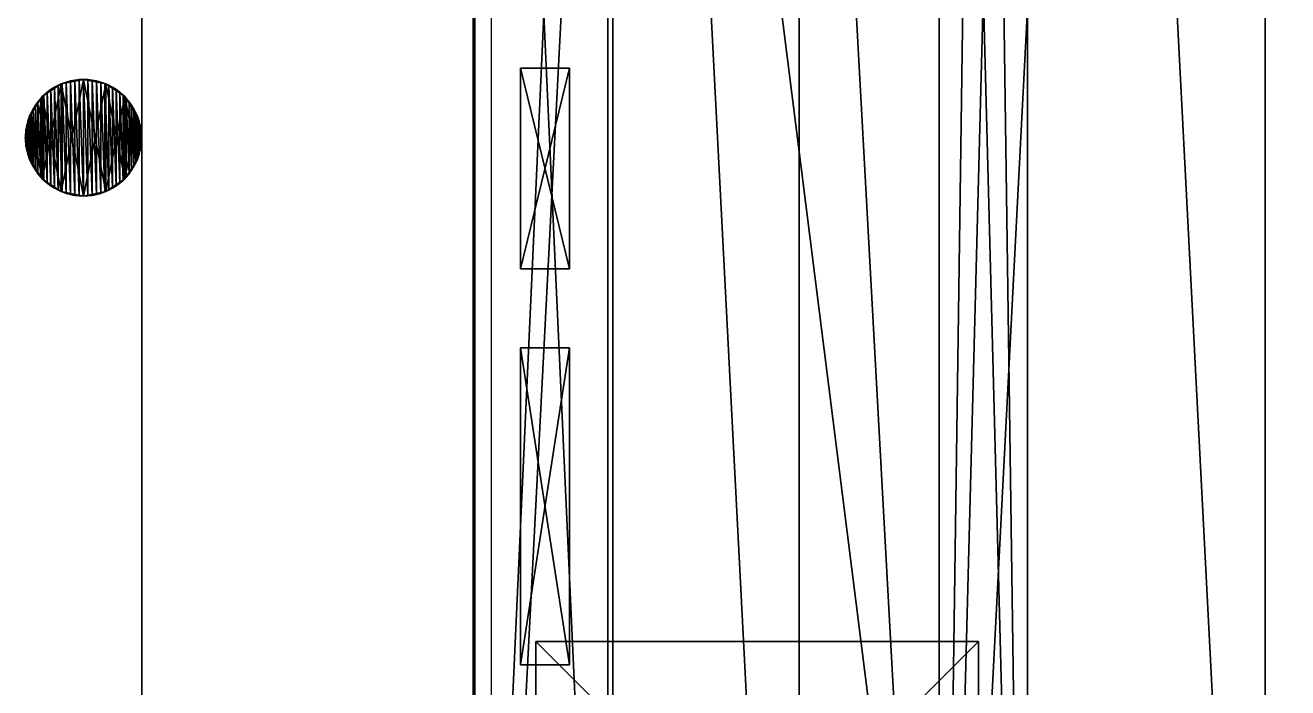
# Model space of a CAD drawing. Extents: x -1989 to 1557, y -2316 to 1157.
# Drawn here: x -80 to -25.8, y -1337.4 to -1309 of the extents above; entities that cross this region are included whole.
import ezdxf

# ---------------------------------------------------------------- set-up
doc = ezdxf.new("R2010")
doc.units = 0
doc.layers.get('0').update_dxf_attribs({"color": 13, "linetype": 'CONTINUOUS'})
for name, color, linetype in [('COLUMN', 5, 'CONTINUOUS'), ('RED_DUST_1', 12, 'CONTINUOUS'), ('SITE', 250, 'CONTINUOUS')]:
    doc.layers.add(name, color=color, linetype=linetype)

# ---------------------------------------------------------------- blocks, each defined once
blk = doc.blocks.new('COMPONENT_1')
for p, q in [((0, -12), (0, 258.82)), ((0, -12, 2.7), (0, 258.82, 2.7)), ((14, 258.82), (14, -12)), ((14, 258.82, 2.7), (14, -12, 2.7))]:
    blk.add_line(p, q)
mesh = blk.add_polyface()
corners = [(14, 258.82), (0, -12), (0, 258.82), (14, -12)]
mesh.append_faces([[corners[k] for k in face] for face in [(0, 1, 2), (1, 0, 3)]], dxfattribs={"vtx0": -1})
mesh = blk.add_polyface()
corners = [(0, 258.82, 2.7), (0, -12), (0, -12, 2.7), (0, 258.82)]
mesh.append_faces([[corners[k] for k in face] for face in [(0, 1, 2), (1, 0, 3)]], dxfattribs={"vtx0": -1})
at = {"color": 250}
mesh = blk.add_polyface(dxfattribs=at)
corners = [(14, -12, 2.7), (0, 258.82, 2.7), (0, -12, 2.7), (14, 258.82, 2.7)]
mesh.append_faces([[corners[k] for k in face] for face in [(0, 1, 2), (1, 0, 3)]], dxfattribs={"vtx0": -1, "color": 250})
mesh = blk.add_polyface()
corners = [(14, 258.82), (14, -12, 2.7), (14, -12), (14, 258.82, 2.7)]
mesh.append_faces([[corners[k] for k in face] for face in [(0, 1, 2), (1, 0, 3)]], dxfattribs={"vtx0": -1})
blk = doc.blocks.new('GROUP_16')
blk.add_line((570, 0), (570, 260))
mesh = blk.add_polyface()
corners = [(145.547, 260), (570, 0), (21.199, 0), (570, 260)]
mesh.append_faces([[corners[k] for k in face] for face in [(0, 1, 2), (1, 0, 3)]], dxfattribs={"vtx0": -1})
blk = doc.blocks.new('GROUP_28')
for p, q in [((0, 0, 3.8), (0, 254.253, 3.8)), ((0, 0), (0, 254.253)), ((14.216, 254.253), (14.216, 0)), ((14.216, 254.253, 3.8), (14.216, 0, 3.8))]:
    blk.add_line(p, q)
mesh = blk.add_polyface()
corners = [(14.216, 0, 3.8), (0, 254.253, 3.8), (0, 0, 3.8), (14.216, 254.253, 3.8)]
mesh.append_faces([[corners[k] for k in face] for face in [(0, 1, 2), (1, 0, 3)]], dxfattribs={"vtx0": -1})
mesh = blk.add_polyface()
corners = [(0, 254.253, 3.8), (0, 0), (0, 0, 3.8), (0, 254.253)]
mesh.append_faces([[corners[k] for k in face] for face in [(0, 1, 2), (1, 0, 3)]], dxfattribs={"vtx0": -1})
mesh = blk.add_polyface()
corners = [(0, 254.253), (14.216, 0), (0, 0), (14.216, 254.253)]
mesh.append_faces([[corners[k] for k in face] for face in [(0, 1, 2), (1, 0, 3)]], dxfattribs={"vtx0": -1})
mesh = blk.add_polyface()
corners = [(14.216, 254.253), (14.216, 0, 3.8), (14.216, 0), (14.216, 254.253, 3.8)]
mesh.append_faces([[corners[k] for k in face] for face in [(0, 1, 2), (1, 0, 3)]], dxfattribs={"vtx0": -1})
blk = doc.blocks.new('GROUP_17')
for p, q in [((0, -43.57, 3.8), (0, 66.81, 3.8)), ((0, -43.57), (0, 66.81)), ((14.216, 66.81), (14.216, -43.57)), ((14.216, 66.81, 3.8), (14.216, -43.57, 3.8))]:
    blk.add_line(p, q)
mesh = blk.add_polyface()
corners = [(14.216, -43.57, 3.8), (0, 66.81, 3.8), (0, -43.57, 3.8), (14.216, 66.81, 3.8)]
mesh.append_faces([[corners[k] for k in face] for face in [(0, 1, 2), (1, 0, 3)]], dxfattribs={"vtx0": -1})
mesh = blk.add_polyface()
corners = [(0, 66.81, 3.8), (0, -43.57), (0, -43.57, 3.8), (0, 66.81)]
mesh.append_faces([[corners[k] for k in face] for face in [(0, 1, 2), (1, 0, 3)]], dxfattribs={"vtx0": -1})
mesh = blk.add_polyface()
corners = [(0, 66.81), (14.216, -43.57), (0, -43.57), (14.216, 66.81)]
mesh.append_faces([[corners[k] for k in face] for face in [(0, 1, 2), (1, 0, 3)]], dxfattribs={"vtx0": -1})
mesh = blk.add_polyface()
corners = [(14.216, 66.81), (14.216, -43.57, 3.8), (14.216, -43.57), (14.216, 66.81, 3.8)]
mesh.append_faces([[corners[k] for k in face] for face in [(0, 1, 2), (1, 0, 3)]], dxfattribs={"vtx0": -1})
blk = doc.blocks.new('GROUP_4')
for p, q in [((19, 19, -9), (0, 19, -9)), ((0, 19, -9), (0, 19, 10)), ((19, 19, 10), (0, 19, 10)), ((0, 19, -9), (0, 0, -9)), ((0, 19, 10), (0, 0, 10)), ((19, 19, -9), (19, 19, 10)), ((19, 0, -9), (19, 19, -9)), ((19, 0, 10), (19, 19, 10)), ((0, 16.08, 7.08), (0, 2.92, 7.08)), ((0, 2.92, -6.08), (0, 16.08, -6.08)), ((0, 16.08, -6.08), (0, 16.08, 7.08)), ((19, 16.08, 7.08), (0, 16.08, 7.08)), ((19, 16.08, -6.08), (0, 16.08, -6.08)), ((19, 16.08, -6.08), (19, 16.08, 7.08)), ((19, 16.08, 7.08), (19, 2.92, 7.08)), ((19, 2.92, -6.08), (19, 16.08, -6.08)), ((0, 2.92, 7.08), (0, 2.92, -6.08)), ((19, 2.92, 7.08), (0, 2.92, 7.08)), ((19, 2.92, -6.08), (0, 2.92, -6.08)), ((19, 2.92, 7.08), (19, 2.92, -6.08)), ((0, 0, 10), (19, 0, 10)), ((0, 0, -9), (19, 0, -9)), ((0, 0, -9), (0, 0, 10)), ((19, 0, -9), (19, 0, 10))]:
    blk.add_line(p, q)
mesh = blk.add_polyface()
corners = [(0, 19, 10), (19, 19, -9), (0, 19, -9), (19, 19, 10)]
mesh.append_faces([[corners[k] for k in face] for face in [(0, 1, 2), (1, 0, 3)]], dxfattribs={"vtx0": -1})
mesh = blk.add_polyface()
corners = [(19, 0, 10), (0, 19, 10), (0, 0, 10), (19, 19, 10)]
mesh.append_faces([[corners[k] for k in face] for face in [(0, 1, 2), (1, 0, 3)]], dxfattribs={"vtx0": -1})
mesh = blk.add_polyface()
corners = [(19, 19, -9), (0, 0, -9), (0, 19, -9), (19, 0, -9)]
mesh.append_faces([[corners[k] for k in face] for face in [(0, 1, 2), (1, 0, 3)]], dxfattribs={"vtx0": -1})
mesh = blk.add_polyface()
corners = [(0, 0, 10), (0, 2.92, 7.08), (0, 0, -9), (0, 19, 10), (0, 16.08, 7.08), (0, 16.08, -6.08), (0, 2.92, -6.08), (0, 19, -9)]
mesh.append_faces([[corners[k] for k in face] for face in [(0, 1, 2), (1, 3, 4), (4, 3, 5), (2, 6, 7), (6, 2, 1), (7, 5, 3)]], dxfattribs={"vtx0": -1, "vtx1": -1})
mesh.append_faces([[corners[k] for k in face] for face in [(1, 0, 3), (7, 6, 5)]], dxfattribs={"vtx0": -1, "vtx2": -1})
mesh = blk.add_polyface()
corners = [(19, 0, -9), (19, 2.92, -6.08), (19, 0, 10), (19, 19, -9), (19, 16.08, -6.08), (19, 16.08, 7.08), (19, 2.92, 7.08), (19, 19, 10)]
mesh.append_faces([[corners[k] for k in face] for face in [(0, 1, 2), (1, 3, 4), (4, 3, 5), (2, 6, 7), (6, 2, 1), (7, 5, 3)]], dxfattribs={"vtx0": -1, "vtx1": -1})
mesh.append_faces([[corners[k] for k in face] for face in [(1, 0, 3), (7, 6, 5)]], dxfattribs={"vtx0": -1, "vtx2": -1})
mesh = blk.add_polyface()
corners = [(19, 16.08, 7.08), (0, 2.92, 7.08), (0, 16.08, 7.08), (19, 2.92, 7.08)]
mesh.append_faces([[corners[k] for k in face] for face in [(0, 1, 2), (1, 0, 3)]], dxfattribs={"vtx0": -1})
mesh = blk.add_polyface()
corners = [(19, 2.92, -6.08), (0, 16.08, -6.08), (0, 2.92, -6.08), (19, 16.08, -6.08)]
mesh.append_faces([[corners[k] for k in face] for face in [(0, 1, 2), (1, 0, 3)]], dxfattribs={"vtx0": -1})
mesh = blk.add_polyface()
corners = [(19, 16.08, 7.08), (0, 16.08, -6.08), (19, 16.08, -6.08), (0, 16.08, 7.08)]
mesh.append_faces([[corners[k] for k in face] for face in [(0, 1, 2), (1, 0, 3)]], dxfattribs={"vtx0": -1})
mesh = blk.add_polyface()
corners = [(0, 2.92, 7.08), (19, 2.92, -6.08), (0, 2.92, -6.08), (19, 2.92, 7.08)]
mesh.append_faces([[corners[k] for k in face] for face in [(0, 1, 2), (1, 0, 3)]], dxfattribs={"vtx0": -1})
mesh = blk.add_polyface()
corners = [(19, 0, 10), (0, 0, -9), (19, 0, -9), (0, 0, 10)]
mesh.append_faces([[corners[k] for k in face] for face in [(0, 1, 2), (1, 0, 3)]], dxfattribs={"vtx0": -1})
blk = doc.blocks.new('GROUP_1')
at = {"color": 7}
for p, q in [((62.41, 1004.81, 190), (61.599, 1004.268, 190)), ((62.41, 1004.81), (61.599, 1004.268)), ((61.599, 1004.268), (62.41, 1004.81, 190)), ((61.958, 1004.566, 190), (61.808, 1004.455, 190)), ((62.117, 1004.665, 190), (61.958, 1004.566, 190)), ((62.282, 1004.752, 190), (62.117, 1004.665, 190)), ((62.453, 1004.827, 190), (62.282, 1004.752, 190)), ((63.367, 1005, 190), (62.41, 1004.81, 190)), ((63.367, 1005), (62.41, 1004.81)), ((62.41, 1004.81), (63.367, 1005, 190)), ((62.41, 1004.81, 190), (62.41, 1004.81)), ((62.63, 1004.889, 190), (62.453, 1004.827, 190)), ((62.81, 1004.938, 190), (62.63, 1004.889, 190)), ((62.994, 1004.972, 190), (62.81, 1004.938, 190)), ((63.18, 1004.993, 190), (62.994, 1004.972, 190)), ((63.367, 1005, 190), (63.18, 1004.993, 190)), ((64.323, 1004.81, 190), (63.367, 1005, 190)), ((63.367, 1005, 190), (63.367, 1005)), ((64.323, 1004.81), (63.367, 1005)), ((63.367, 1005), (64.323, 1004.81, 190)), ((63.553, 1004.993, 190), (63.367, 1005, 190)), ((63.739, 1004.972, 190), (63.553, 1004.993, 190)), ((63.923, 1004.938, 190), (63.739, 1004.972, 190)), ((64.104, 1004.889, 190), (63.923, 1004.938, 190)), ((64.28, 1004.827, 190), (64.104, 1004.889, 190)), ((64.451, 1004.752, 190), (64.28, 1004.827, 190)), ((65.134, 1004.268, 190), (64.323, 1004.81, 190)), ((65.134, 1004.268), (64.323, 1004.81)), ((64.323, 1004.81), (65.134, 1004.268, 190)), ((64.323, 1004.81, 190), (64.323, 1004.81)), ((64.617, 1004.665, 190), (64.451, 1004.752, 190)), ((64.775, 1004.566, 190), (64.617, 1004.665, 190)), ((64.925, 1004.455, 190), (64.775, 1004.566, 190)), ((61.599, 1004.268, 190), (61.057, 1003.457, 190)), ((61.599, 1004.268), (61.057, 1003.457)), ((61.057, 1003.457), (61.599, 1004.268, 190)), ((61.412, 1004.059, 190), (61.301, 1003.908, 190)), ((61.534, 1004.2, 190), (61.412, 1004.059, 190)), ((61.666, 1004.333, 190), (61.534, 1004.2, 190)), ((61.599, 1004.268, 190), (61.599, 1004.268)), ((61.808, 1004.455, 190), (61.666, 1004.333, 190)), ((65.067, 1004.333, 190), (64.925, 1004.455, 190)), ((65.199, 1004.2, 190), (65.067, 1004.333, 190)), ((65.676, 1003.457, 190), (65.134, 1004.268, 190)), ((65.134, 1004.268, 190), (65.134, 1004.268)), ((65.676, 1003.457), (65.134, 1004.268)), ((65.134, 1004.268), (65.676, 1003.457, 190)), ((65.321, 1004.059, 190), (65.199, 1004.2, 190)), ((65.432, 1003.908, 190), (65.321, 1004.059, 190)), ((61.057, 1003.457, 190), (60.867, 1002.5, 190)), ((61.057, 1003.457), (60.867, 1002.5)), ((60.867, 1002.5), (61.057, 1003.457, 190)), ((61.114, 1003.585, 190), (61.039, 1003.413, 190)), ((61.057, 1003.457, 190), (61.057, 1003.457)), ((61.202, 1003.75, 190), (61.114, 1003.585, 190)), ((61.301, 1003.908, 190), (61.202, 1003.75, 190)), ((65.532, 1003.75, 190), (65.432, 1003.908, 190)), ((65.619, 1003.585, 190), (65.532, 1003.75, 190)), ((65.694, 1003.413, 190), (65.619, 1003.585, 190)), ((65.867, 1002.5, 190), (65.676, 1003.457, 190)), ((65.867, 1002.5), (65.676, 1003.457)), ((65.676, 1003.457), (65.867, 1002.5, 190)), ((65.676, 1003.457, 190), (65.676, 1003.457)), ((60.929, 1003.056, 190), (60.895, 1002.873, 190)), ((60.978, 1003.237, 190), (60.929, 1003.056, 190)), ((61.039, 1003.413, 190), (60.978, 1003.237, 190)), ((65.755, 1003.237, 190), (65.694, 1003.413, 190)), ((65.804, 1003.056, 190), (65.755, 1003.237, 190)), ((65.839, 1002.873, 190), (65.804, 1003.056, 190)), ((60.874, 1002.687, 190), (60.867, 1002.5, 190)), ((60.867, 1002.5, 190), (61.057, 1001.543, 190)), ((60.867, 1002.5, 190), (60.867, 1002.5)), ((60.867, 1002.5), (61.057, 1001.543)), ((61.057, 1001.543), (60.867, 1002.5, 190)), ((60.867, 1002.5, 190), (60.874, 1002.313, 190)), ((60.895, 1002.873, 190), (60.874, 1002.687, 190)), ((65.676, 1001.543, 190), (65.867, 1002.5, 190)), ((65.676, 1001.543), (65.867, 1002.5)), ((65.867, 1002.5), (65.676, 1001.543, 190)), ((65.86, 1002.687, 190), (65.839, 1002.873, 190)), ((65.867, 1002.5, 190), (65.86, 1002.687, 190)), ((65.86, 1002.313, 190), (65.867, 1002.5, 190)), ((65.867, 1002.5, 190), (65.867, 1002.5)), ((60.874, 1002.313, 190), (60.895, 1002.127, 190)), ((60.895, 1002.127, 190), (60.929, 1001.944, 190)), ((60.929, 1001.944, 190), (60.978, 1001.763, 190)), ((65.755, 1001.763, 190), (65.804, 1001.944, 190)), ((65.804, 1001.944, 190), (65.839, 1002.127, 190)), ((65.839, 1002.127, 190), (65.86, 1002.313, 190)), ((60.978, 1001.763, 190), (61.039, 1001.587, 190)), ((61.039, 1001.587, 190), (61.114, 1001.415, 190)), ((61.057, 1001.543, 190), (61.599, 1000.732, 190)), ((61.057, 1001.543, 190), (61.057, 1001.543)), ((61.057, 1001.543), (61.599, 1000.732)), ((61.599, 1000.732), (61.057, 1001.543, 190)), ((61.114, 1001.415, 190), (61.202, 1001.25, 190)), ((65.134, 1000.732, 190), (65.676, 1001.543, 190)), ((65.134, 1000.732), (65.676, 1001.543)), ((65.676, 1001.543), (65.134, 1000.732, 190)), ((65.532, 1001.25, 190), (65.619, 1001.415, 190)), ((65.619, 1001.415, 190), (65.694, 1001.587, 190)), ((65.676, 1001.543, 190), (65.676, 1001.543)), ((65.694, 1001.587, 190), (65.755, 1001.763, 190)), ((61.202, 1001.25, 190), (61.301, 1001.092, 190)), ((61.301, 1001.092, 190), (61.412, 1000.941, 190)), ((61.412, 1000.941, 190), (61.534, 1000.8, 190)), ((61.534, 1000.8, 190), (61.666, 1000.667, 190)), ((65.067, 1000.667, 190), (65.199, 1000.8, 190)), ((65.199, 1000.8, 190), (65.321, 1000.941, 190)), ((65.321, 1000.941, 190), (65.432, 1001.092, 190)), ((65.432, 1001.092, 190), (65.532, 1001.25, 190)), ((61.599, 1000.732, 190), (62.41, 1000.19, 190)), ((61.599, 1000.732, 190), (61.599, 1000.732)), ((61.599, 1000.732), (62.41, 1000.19)), ((62.41, 1000.19), (61.599, 1000.732, 190)), ((61.666, 1000.667, 190), (61.808, 1000.545, 190)), ((61.808, 1000.545, 190), (61.958, 1000.435, 190)), ((61.958, 1000.435, 190), (62.117, 1000.335, 190)), ((62.117, 1000.335, 190), (62.282, 1000.248, 190)), ((62.282, 1000.248, 190), (62.453, 1000.173, 190)), ((64.28, 1000.173, 190), (64.451, 1000.248, 190)), ((64.323, 1000.19, 190), (65.134, 1000.732, 190)), ((64.323, 1000.19), (65.134, 1000.732)), ((65.134, 1000.732), (64.323, 1000.19, 190)), ((64.451, 1000.248, 190), (64.617, 1000.335, 190)), ((64.617, 1000.335, 190), (64.775, 1000.435, 190)), ((64.775, 1000.435, 190), (64.925, 1000.545, 190)), ((64.925, 1000.545, 190), (65.067, 1000.667, 190)), ((65.134, 1000.732, 190), (65.134, 1000.732)), ((62.41, 1000.19, 190), (63.367, 1000, 190)), ((62.41, 1000.19, 190), (62.41, 1000.19)), ((62.41, 1000.19), (63.367, 1000)), ((63.367, 1000), (62.41, 1000.19, 190)), ((62.453, 1000.173, 190), (62.63, 1000.111, 190)), ((62.63, 1000.111, 190), (62.81, 1000.063, 190)), ((62.81, 1000.063, 190), (62.994, 1000.028, 190)), ((62.994, 1000.028, 190), (63.18, 1000.007, 190)), ((63.18, 1000.007, 190), (63.367, 1000, 190)), ((63.367, 1000, 190), (64.323, 1000.19, 190)), ((63.367, 1000), (64.323, 1000.19)), ((64.323, 1000.19), (63.367, 1000, 190)), ((63.367, 1000, 190), (63.553, 1000.007, 190)), ((63.367, 1000, 190), (63.367, 1000)), ((63.553, 1000.007, 190), (63.739, 1000.028, 190)), ((63.739, 1000.028, 190), (63.923, 1000.063, 190)), ((63.923, 1000.063, 190), (64.104, 1000.111, 190)), ((64.104, 1000.111, 190), (64.28, 1000.173, 190)), ((64.323, 1000.19, 190), (64.323, 1000.19))]:
    blk.add_line(p, q, dxfattribs=at)
at = {"layer": 'COLUMN', "color": 7}
blk.add_polyline3d([(65.867, 1002.5, 190), (65.825, 1002.955, 190), (65.691, 1003.42, 190), (65.459, 1003.868, 190), (65.134, 1004.268, 190), (64.735, 1004.593, 190), (64.287, 1004.825, 190), (63.821, 1004.958, 190), (63.367, 1005, 190), (62.912, 1004.958, 190), (62.446, 1004.825, 190), (61.999, 1004.593, 190), (61.599, 1004.268, 190), (61.274, 1003.868, 190), (61.042, 1003.42, 190), (60.908, 1002.955, 190), (60.867, 1002.5, 190), (60.908, 1002.045, 190), (61.042, 1001.58, 190), (61.274, 1001.132, 190), (61.599, 1000.732, 190), (61.999, 1000.408, 190), (62.446, 1000.176, 190), (62.912, 1000.042, 190), (63.367, 1000, 190), (63.821, 1000.042, 190), (64.287, 1000.176, 190), (64.735, 1000.408, 190), (65.134, 1000.732, 190), (65.459, 1001.132, 190), (65.691, 1001.58, 190), (65.825, 1002.045, 190), (65.867, 1002.5, 190)], close=True, dxfattribs=at)
at = {"layer": 'RED_DUST_1', "color": 7}
for points in [[(614.668, 1202.5, 0), (65.867, 1202.5, 0), (65.867, 942.5, 0), (490.32, 942.5, 0), (614.668, 1202.5, 0)], [(590.867, 1187.5, 0), (80.867, 1187.5, 0), (80.867, 957.5, 0), (480.867, 957.5, 0), (590.867, 1187.5, 0)]]:
    blk.add_polyline3d(points, close=True, dxfattribs=at)
at = {"layer": 'SITE', "color": 7}
for points in [[(65.867, 2742.5, 0), (65.867, 2.5, 0)], [(80.867, 2742.5, 0), (80.867, 2.5, 0)]]:
    blk.add_polyline3d(points, dxfattribs=at)
at = {"layer": 'COLUMN', "color": 7}
mesh = blk.add_polyface(dxfattribs=at)
corners = [(61.057, 1001.543, 190), (61.057, 1003.457, 190), (60.867, 1002.5, 190), (61.599, 1000.732, 190), (61.599, 1004.268, 190), (62.41, 1000.19, 190), (62.41, 1004.81, 190), (63.367, 1000, 190), (63.367, 1005, 190), (64.323, 1000.19, 190), (64.323, 1004.81, 190), (65.134, 1000.732, 190), (65.134, 1004.268, 190), (65.676, 1001.543, 190), (65.676, 1003.457, 190), (65.867, 1002.5, 190)]
mesh.append_faces([[corners[k] for k in face] for face in [(0, 1, 2), (14, 13, 15)]], dxfattribs={"vtx0": -1, "color": 7})
mesh.append_faces([[corners[k] for k in face] for face in [(1, 3, 4), (4, 5, 6), (6, 7, 8), (8, 9, 10), (10, 11, 12), (12, 13, 14)]], dxfattribs={"vtx0": -1, "vtx1": -1, "color": 7})
mesh.append_faces([[corners[k] for k in face] for face in [(1, 0, 3), (4, 3, 5), (6, 5, 7), (8, 7, 9), (10, 9, 11), (12, 11, 13)]], dxfattribs={"vtx0": -1, "vtx2": -1, "color": 7})
mesh = blk.add_polyface(dxfattribs=at)
corners = [(61.057, 1003.457), (61.057, 1001.543), (60.867, 1002.5), (61.599, 1004.268), (61.599, 1000.732), (62.41, 1004.81), (62.41, 1000.19), (63.367, 1005), (63.367, 1000), (64.323, 1004.81), (64.323, 1000.19), (65.134, 1004.268), (65.134, 1000.732), (65.676, 1003.457), (65.676, 1001.543), (65.867, 1002.5)]
mesh.append_faces([[corners[k] for k in face] for face in [(0, 1, 2), (14, 13, 15)]], dxfattribs={"vtx0": -1, "color": 7})
mesh.append_faces([[corners[k] for k in face] for face in [(1, 3, 4), (4, 5, 6), (6, 7, 8), (8, 9, 10), (10, 11, 12), (12, 13, 14)]], dxfattribs={"vtx0": -1, "vtx1": -1, "color": 7})
mesh.append_faces([[corners[k] for k in face] for face in [(1, 0, 3), (4, 3, 5), (6, 5, 7), (8, 7, 9), (10, 9, 11), (12, 11, 13)]], dxfattribs={"vtx0": -1, "vtx2": -1, "color": 7})
mesh = blk.add_polyface(dxfattribs=at)
corners = [(60.874, 1002.313, 190), (60.874, 1002.687, 190), (60.867, 1002.5, 190), (60.895, 1002.127, 190), (60.895, 1002.873, 190), (60.929, 1001.944, 190), (60.929, 1003.056, 190), (60.978, 1001.763, 190), (60.978, 1003.237, 190), (61.039, 1001.587, 190), (61.039, 1003.413, 190), (61.114, 1001.415, 190), (61.114, 1003.585, 190), (61.202, 1001.25, 190), (61.202, 1003.75, 190), (61.301, 1001.092, 190), (61.301, 1003.908, 190), (61.412, 1000.941, 190), (61.412, 1004.059, 190), (61.534, 1000.8, 190), (61.534, 1004.2, 190), (61.666, 1000.667, 190), (61.666, 1004.333, 190), (61.808, 1000.545, 190), (61.808, 1004.455, 190), (61.958, 1000.435, 190), (61.958, 1004.566, 190), (62.117, 1000.335, 190), (62.117, 1004.665, 190), (62.282, 1000.248, 190), (62.282, 1004.752, 190), (62.453, 1000.173, 190), (62.453, 1004.827, 190), (62.63, 1000.111, 190), (62.63, 1004.889, 190), (62.81, 1000.063, 190), (62.81, 1004.938, 190), (62.994, 1000.028, 190), (62.994, 1004.972, 190), (63.18, 1000.007, 190), (63.18, 1004.993, 190), (63.367, 1000, 190), (63.367, 1005, 190), (63.553, 1000.007, 190), (63.553, 1004.993, 190), (63.739, 1000.028, 190), (63.739, 1004.972, 190), (63.923, 1000.063, 190), (63.923, 1004.938, 190), (64.104, 1000.111, 190), (64.104, 1004.889, 190), (64.28, 1000.173, 190), (64.28, 1004.827, 190), (64.451, 1000.248, 190), (64.451, 1004.752, 190), (64.617, 1000.335, 190), (64.617, 1004.665, 190), (64.775, 1000.435, 190), (64.775, 1004.566, 190), (64.925, 1000.545, 190), (64.925, 1004.455, 190), (65.067, 1000.667, 190), (65.067, 1004.333, 190), (65.199, 1000.8, 190), (65.199, 1004.2, 190), (65.321, 1000.941, 190), (65.321, 1004.059, 190), (65.432, 1001.092, 190), (65.432, 1003.908, 190), (65.532, 1001.25, 190), (65.532, 1003.75, 190), (65.619, 1001.415, 190), (65.619, 1003.585, 190), (65.694, 1001.587, 190), (65.694, 1003.413, 190), (65.755, 1001.763, 190), (65.755, 1003.237, 190), (65.804, 1001.944, 190), (65.804, 1003.056, 190), (65.839, 1002.127, 190), (65.839, 1002.873, 190), (65.86, 1002.313, 190), (65.86, 1002.687, 190), (65.867, 1002.5, 190)]
mesh.append_faces([[corners[k] for k in face] for face in [(0, 1, 2), (82, 81, 83)]], dxfattribs={"vtx0": -1, "color": 7})
mesh.append_faces([[corners[k] for k in face] for face in [(1, 3, 4), (4, 5, 6), (6, 7, 8), (8, 9, 10), (10, 11, 12), (12, 13, 14), (14, 15, 16), (16, 17, 18), (18, 19, 20), (20, 21, 22), (22, 23, 24), (24, 25, 26), (26, 27, 28), (28, 29, 30), (30, 31, 32), (32, 33, 34), (34, 35, 36), (36, 37, 38), (38, 39, 40), (40, 41, 42), (42, 43, 44), (44, 45, 46), (46, 47, 48), (48, 49, 50), (50, 51, 52), (52, 53, 54), (54, 55, 56), (56, 57, 58), (58, 59, 60), (60, 61, 62), (62, 63, 64), (64, 65, 66), (66, 67, 68), (68, 69, 70), (70, 71, 72), (72, 73, 74), (74, 75, 76), (76, 77, 78), (78, 79, 80), (80, 81, 82)]], dxfattribs={"vtx0": -1, "vtx1": -1, "color": 7})
mesh.append_faces([[corners[k] for k in face] for face in [(1, 0, 3), (4, 3, 5), (6, 5, 7), (8, 7, 9), (10, 9, 11), (12, 11, 13), (14, 13, 15), (16, 15, 17), (18, 17, 19), (20, 19, 21), (22, 21, 23), (24, 23, 25), (26, 25, 27), (28, 27, 29), (30, 29, 31), (32, 31, 33), (34, 33, 35), (36, 35, 37), (38, 37, 39), (40, 39, 41), (42, 41, 43), (44, 43, 45), (46, 45, 47), (48, 47, 49), (50, 49, 51), (52, 51, 53), (54, 53, 55), (56, 55, 57), (58, 57, 59), (60, 59, 61), (62, 61, 63), (64, 63, 65), (66, 65, 67), (68, 67, 69), (70, 69, 71), (72, 71, 73), (74, 73, 75), (76, 75, 77), (78, 77, 79), (80, 79, 81)]], dxfattribs={"vtx0": -1, "vtx2": -1, "color": 7})
mesh = blk.add_polyface(dxfattribs=at)
corners = [(62.41, 1004.81, 190), (62.41, 1004.81), (61.599, 1004.268)]
mesh.append_faces([[corners[k] for k in face] for face in [(0, 1, 2)]], dxfattribs={"color": 7})
mesh = blk.add_polyface(dxfattribs=at)
corners = [(62.41, 1004.81, 190), (61.599, 1004.268), (61.599, 1004.268, 190)]
mesh.append_faces([[corners[k] for k in face] for face in [(0, 1, 2)]], dxfattribs={"color": 7})
mesh = blk.add_polyface(dxfattribs=at)
corners = [(63.367, 1005, 190), (63.367, 1005), (62.41, 1004.81)]
mesh.append_faces([[corners[k] for k in face] for face in [(0, 1, 2)]], dxfattribs={"color": 7})
mesh = blk.add_polyface(dxfattribs=at)
corners = [(63.367, 1005, 190), (62.41, 1004.81), (62.41, 1004.81, 190)]
mesh.append_faces([[corners[k] for k in face] for face in [(0, 1, 2)]], dxfattribs={"color": 7})
mesh = blk.add_polyface(dxfattribs=at)
corners = [(64.323, 1004.81, 190), (64.323, 1004.81), (63.367, 1005)]
mesh.append_faces([[corners[k] for k in face] for face in [(0, 1, 2)]], dxfattribs={"color": 7})
mesh = blk.add_polyface(dxfattribs=at)
corners = [(64.323, 1004.81, 190), (63.367, 1005), (63.367, 1005, 190)]
mesh.append_faces([[corners[k] for k in face] for face in [(0, 1, 2)]], dxfattribs={"color": 7})
mesh = blk.add_polyface(dxfattribs=at)
corners = [(65.134, 1004.268, 190), (65.134, 1004.268), (64.323, 1004.81)]
mesh.append_faces([[corners[k] for k in face] for face in [(0, 1, 2)]], dxfattribs={"color": 7})
mesh = blk.add_polyface(dxfattribs=at)
corners = [(65.134, 1004.268, 190), (64.323, 1004.81), (64.323, 1004.81, 190)]
mesh.append_faces([[corners[k] for k in face] for face in [(0, 1, 2)]], dxfattribs={"color": 7})
mesh = blk.add_polyface(dxfattribs=at)
corners = [(61.599, 1004.268), (61.057, 1003.457), (61.599, 1004.268, 190)]
mesh.append_faces([[corners[k] for k in face] for face in [(0, 1, 2)]], dxfattribs={"color": 7})
mesh = blk.add_polyface(dxfattribs=at)
corners = [(61.599, 1004.268, 190), (61.057, 1003.457), (61.057, 1003.457, 190)]
mesh.append_faces([[corners[k] for k in face] for face in [(0, 1, 2)]], dxfattribs={"color": 7})
mesh = blk.add_polyface(dxfattribs=at)
corners = [(65.134, 1004.268), (65.676, 1003.457, 190), (65.676, 1003.457)]
mesh.append_faces([[corners[k] for k in face] for face in [(0, 1, 2)]], dxfattribs={"color": 7})
mesh = blk.add_polyface(dxfattribs=at)
corners = [(65.134, 1004.268, 190), (65.676, 1003.457, 190), (65.134, 1004.268)]
mesh.append_faces([[corners[k] for k in face] for face in [(0, 1, 2)]], dxfattribs={"color": 7})
mesh = blk.add_polyface(dxfattribs=at)
corners = [(61.057, 1003.457), (60.867, 1002.5), (61.057, 1003.457, 190)]
mesh.append_faces([[corners[k] for k in face] for face in [(0, 1, 2)]], dxfattribs={"color": 7})
mesh = blk.add_polyface(dxfattribs=at)
corners = [(61.057, 1003.457, 190), (60.867, 1002.5), (60.867, 1002.5, 190)]
mesh.append_faces([[corners[k] for k in face] for face in [(0, 1, 2)]], dxfattribs={"color": 7})
mesh = blk.add_polyface(dxfattribs=at)
corners = [(65.676, 1003.457), (65.867, 1002.5, 190), (65.867, 1002.5)]
mesh.append_faces([[corners[k] for k in face] for face in [(0, 1, 2)]], dxfattribs={"color": 7})
mesh = blk.add_polyface(dxfattribs=at)
corners = [(65.676, 1003.457, 190), (65.867, 1002.5, 190), (65.676, 1003.457)]
mesh.append_faces([[corners[k] for k in face] for face in [(0, 1, 2)]], dxfattribs={"color": 7})
mesh = blk.add_polyface(dxfattribs=at)
corners = [(60.867, 1002.5), (61.057, 1001.543), (60.867, 1002.5, 190)]
mesh.append_faces([[corners[k] for k in face] for face in [(0, 1, 2)]], dxfattribs={"color": 7})
mesh = blk.add_polyface(dxfattribs=at)
corners = [(60.867, 1002.5, 190), (61.057, 1001.543), (61.057, 1001.543, 190)]
mesh.append_faces([[corners[k] for k in face] for face in [(0, 1, 2)]], dxfattribs={"color": 7})
mesh = blk.add_polyface(dxfattribs=at)
corners = [(65.867, 1002.5), (65.676, 1001.543, 190), (65.676, 1001.543)]
mesh.append_faces([[corners[k] for k in face] for face in [(0, 1, 2)]], dxfattribs={"color": 7})
mesh = blk.add_polyface(dxfattribs=at)
corners = [(65.867, 1002.5, 190), (65.676, 1001.543, 190), (65.867, 1002.5)]
mesh.append_faces([[corners[k] for k in face] for face in [(0, 1, 2)]], dxfattribs={"color": 7})
mesh = blk.add_polyface(dxfattribs=at)
corners = [(61.057, 1001.543), (61.599, 1000.732), (61.057, 1001.543, 190)]
mesh.append_faces([[corners[k] for k in face] for face in [(0, 1, 2)]], dxfattribs={"color": 7})
mesh = blk.add_polyface(dxfattribs=at)
corners = [(61.057, 1001.543, 190), (61.599, 1000.732), (61.599, 1000.732, 190)]
mesh.append_faces([[corners[k] for k in face] for face in [(0, 1, 2)]], dxfattribs={"color": 7})
mesh = blk.add_polyface(dxfattribs=at)
corners = [(65.676, 1001.543), (65.134, 1000.732, 190), (65.134, 1000.732)]
mesh.append_faces([[corners[k] for k in face] for face in [(0, 1, 2)]], dxfattribs={"color": 7})
mesh = blk.add_polyface(dxfattribs=at)
corners = [(65.676, 1001.543, 190), (65.134, 1000.732, 190), (65.676, 1001.543)]
mesh.append_faces([[corners[k] for k in face] for face in [(0, 1, 2)]], dxfattribs={"color": 7})
mesh = blk.add_polyface(dxfattribs=at)
corners = [(61.599, 1000.732, 190), (61.599, 1000.732), (62.41, 1000.19)]
mesh.append_faces([[corners[k] for k in face] for face in [(0, 1, 2)]], dxfattribs={"color": 7})
mesh = blk.add_polyface(dxfattribs=at)
corners = [(61.599, 1000.732, 190), (62.41, 1000.19), (62.41, 1000.19, 190)]
mesh.append_faces([[corners[k] for k in face] for face in [(0, 1, 2)]], dxfattribs={"color": 7})
mesh = blk.add_polyface(dxfattribs=at)
corners = [(64.323, 1000.19, 190), (64.323, 1000.19), (65.134, 1000.732)]
mesh.append_faces([[corners[k] for k in face] for face in [(0, 1, 2)]], dxfattribs={"color": 7})
mesh = blk.add_polyface(dxfattribs=at)
corners = [(64.323, 1000.19, 190), (65.134, 1000.732), (65.134, 1000.732, 190)]
mesh.append_faces([[corners[k] for k in face] for face in [(0, 1, 2)]], dxfattribs={"color": 7})
mesh = blk.add_polyface(dxfattribs=at)
corners = [(62.41, 1000.19, 190), (62.41, 1000.19), (63.367, 1000)]
mesh.append_faces([[corners[k] for k in face] for face in [(0, 1, 2)]], dxfattribs={"color": 7})
mesh = blk.add_polyface(dxfattribs=at)
corners = [(62.41, 1000.19, 190), (63.367, 1000), (63.367, 1000, 190)]
mesh.append_faces([[corners[k] for k in face] for face in [(0, 1, 2)]], dxfattribs={"color": 7})
mesh = blk.add_polyface(dxfattribs=at)
corners = [(63.367, 1000, 190), (63.367, 1000), (64.323, 1000.19)]
mesh.append_faces([[corners[k] for k in face] for face in [(0, 1, 2)]], dxfattribs={"color": 7})
mesh = blk.add_polyface(dxfattribs=at)
corners = [(63.367, 1000, 190), (64.323, 1000.19), (64.323, 1000.19, 190)]
mesh.append_faces([[corners[k] for k in face] for face in [(0, 1, 2)]], dxfattribs={"color": 7})
blk = doc.blocks.new('GROUP_6')
for p, q in [((21.476, 3.8, -3.5), (288.742, 3.8, -3.5)), ((288.742, 3.8, 10.55), (21.476, 3.8, 10.55)), ((21.476, 0, -3.5), (288.742, 0, -3.5)), ((288.742, 0, 10.55), (21.476, 0, 10.55))]:
    blk.add_line(p, q)
mesh = blk.add_polyface()
corners = [(288.742, 3.8, -3.5), (21.476, 0, -3.5), (21.476, 3.8, -3.5), (288.742, 0, -3.5)]
mesh.append_faces([[corners[k] for k in face] for face in [(0, 1, 2), (1, 0, 3)]], dxfattribs={"vtx0": -1})
mesh = blk.add_polyface()
corners = [(21.476, 3.8, 10.55), (288.742, 3.8, -3.5), (21.476, 3.8, -3.5), (288.742, 3.8, 10.55)]
mesh.append_faces([[corners[k] for k in face] for face in [(0, 1, 2), (1, 0, 3)]], dxfattribs={"vtx0": -1})
mesh = blk.add_polyface()
corners = [(288.742, 0, 10.55), (21.476, 3.8, 10.55), (21.476, 0, 10.55), (288.742, 3.8, 10.55)]
mesh.append_faces([[corners[k] for k in face] for face in [(0, 1, 2), (1, 0, 3)]], dxfattribs={"vtx0": -1})
mesh = blk.add_polyface()
corners = [(288.742, 0, 10.55), (21.476, 0, -3.5), (288.742, 0, -3.5), (21.476, 0, 10.55)]
mesh.append_faces([[corners[k] for k in face] for face in [(0, 1, 2), (1, 0, 3)]], dxfattribs={"vtx0": -1})
blk = doc.blocks.new('GROUP_7')
for p, q in [((21.476, 3.8, -3.5), (288.742, 3.8, -3.5)), ((288.742, 3.8, 10.55), (21.476, 3.8, 10.55)), ((21.476, 0, -3.5), (288.742, 0, -3.5)), ((288.742, 0, 10.55), (21.476, 0, 10.55))]:
    blk.add_line(p, q)
mesh = blk.add_polyface()
corners = [(288.742, 3.8, -3.5), (21.476, 0, -3.5), (21.476, 3.8, -3.5), (288.742, 0, -3.5)]
mesh.append_faces([[corners[k] for k in face] for face in [(0, 1, 2), (1, 0, 3)]], dxfattribs={"vtx0": -1})
mesh = blk.add_polyface()
corners = [(21.476, 3.8, 10.55), (288.742, 3.8, -3.5), (21.476, 3.8, -3.5), (288.742, 3.8, 10.55)]
mesh.append_faces([[corners[k] for k in face] for face in [(0, 1, 2), (1, 0, 3)]], dxfattribs={"vtx0": -1})
mesh = blk.add_polyface()
corners = [(288.742, 0, 10.55), (21.476, 3.8, 10.55), (21.476, 0, 10.55), (288.742, 3.8, 10.55)]
mesh.append_faces([[corners[k] for k in face] for face in [(0, 1, 2), (1, 0, 3)]], dxfattribs={"vtx0": -1})
mesh = blk.add_polyface()
corners = [(288.742, 0, 10.55), (21.476, 0, -3.5), (288.742, 0, -3.5), (21.476, 0, 10.55)]
mesh.append_faces([[corners[k] for k in face] for face in [(0, 1, 2), (1, 0, 3)]], dxfattribs={"vtx0": -1})
blk = doc.blocks.new('GROUP_3')
for p, q in [((144.552, 3.8, -3.5), (288.742, 3.8, -3.5)), ((288.742, 3.8, 10.55), (144.552, 3.8, 10.55)), ((144.552, 0, -3.5), (288.742, 0, -3.5)), ((288.742, 0, 10.55), (144.552, 0, 10.55))]:
    blk.add_line(p, q)
mesh = blk.add_polyface()
corners = [(288.742, 3.8, -3.5), (144.552, 0, -3.5), (144.552, 3.8, -3.5), (288.742, 0, -3.5)]
mesh.append_faces([[corners[k] for k in face] for face in [(0, 1, 2), (1, 0, 3)]], dxfattribs={"vtx0": -1})
mesh = blk.add_polyface()
corners = [(144.552, 3.8, 10.55), (288.742, 3.8, -3.5), (144.552, 3.8, -3.5), (288.742, 3.8, 10.55)]
mesh.append_faces([[corners[k] for k in face] for face in [(0, 1, 2), (1, 0, 3)]], dxfattribs={"vtx0": -1})
mesh = blk.add_polyface()
corners = [(288.742, 0, 10.55), (144.552, 3.8, 10.55), (144.552, 0, 10.55), (288.742, 3.8, 10.55)]
mesh.append_faces([[corners[k] for k in face] for face in [(0, 1, 2), (1, 0, 3)]], dxfattribs={"vtx0": -1})
mesh = blk.add_polyface()
corners = [(288.742, 0, 10.55), (144.552, 0, -3.5), (288.742, 0, -3.5), (144.552, 0, 10.55)]
mesh.append_faces([[corners[k] for k in face] for face in [(0, 1, 2), (1, 0, 3)]], dxfattribs={"vtx0": -1})
blk = doc.blocks.new('GROUP_10')
for p, q in [((0, 0, 3.8), (0, 225.93, 3.8)), ((0, 0), (0, 225.93)), ((9.433, 225.93), (9.433, 0)), ((9.433, 225.93, 3.8), (9.433, 0, 3.8))]:
    blk.add_line(p, q)
mesh = blk.add_polyface()
corners = [(9.433, 0, 3.8), (0, 225.93, 3.8), (0, 0, 3.8), (9.433, 225.93, 3.8)]
mesh.append_faces([[corners[k] for k in face] for face in [(0, 1, 2), (1, 0, 3)]], dxfattribs={"vtx0": -1})
mesh = blk.add_polyface()
corners = [(0, 225.93, 3.8), (0, 0), (0, 0, 3.8), (0, 225.93)]
mesh.append_faces([[corners[k] for k in face] for face in [(0, 1, 2), (1, 0, 3)]], dxfattribs={"vtx0": -1})
mesh = blk.add_polyface()
corners = [(9.433, 225.93), (0, 0), (0, 225.93), (9.433, 0)]
mesh.append_faces([[corners[k] for k in face] for face in [(0, 1, 2), (1, 0, 3)]], dxfattribs={"vtx0": -1})
mesh = blk.add_polyface()
corners = [(9.433, 225.93), (9.433, 0, 3.8), (9.433, 0), (9.433, 225.93, 3.8)]
mesh.append_faces([[corners[k] for k in face] for face in [(0, 1, 2), (1, 0, 3)]], dxfattribs={"vtx0": -1})
blk = doc.blocks.new('GROUP_56')
for p, q in [((0, 13.61, 114.435), (0, 0, 114.435)), ((20.178, 13.61), (0, 13.61, 114.435)), ((2.068, 13.61, 114.799), (0, 13.61, 114.435)), ((2.068, 13.61, 114.799), (2.068, 0, 114.799)), ((22.246, 13.61, 0.365), (2.068, 13.61, 114.799)), ((20.178, 0), (20.178, 13.61)), ((22.246, 13.61, 0.365), (20.178, 13.61)), ((22.246, 0, 0.365), (22.246, 13.61, 0.365)), ((0, 0, 114.435), (20.178, 0)), ((2.068, 0, 114.799), (0, 0, 114.435)), ((2.068, 0, 114.799), (22.246, 0, 0.365)), ((22.246, 0, 0.365), (20.178, 0))]:
    blk.add_line(p, q)
mesh = blk.add_polyface()
corners = [(0, 0, 114.435), (20.178, 13.61), (20.178, 0), (0, 13.61, 114.435)]
mesh.append_faces([[corners[k] for k in face] for face in [(0, 1, 2), (1, 0, 3)]], dxfattribs={"vtx0": -1})
mesh = blk.add_polyface()
corners = [(2.068, 0, 114.799), (0, 13.61, 114.435), (0, 0, 114.435), (2.068, 13.61, 114.799)]
mesh.append_faces([[corners[k] for k in face] for face in [(0, 1, 2), (1, 0, 3)]], dxfattribs={"vtx0": -1})
mesh = blk.add_polyface()
corners = [(0, 13.61, 114.435), (22.246, 13.61, 0.365), (20.178, 13.61), (2.068, 13.61, 114.799)]
mesh.append_faces([[corners[k] for k in face] for face in [(0, 1, 2), (1, 0, 3)]], dxfattribs={"vtx0": -1})
mesh = blk.add_polyface()
corners = [(22.246, 13.61, 0.365), (2.068, 0, 114.799), (22.246, 0, 0.365), (2.068, 13.61, 114.799)]
mesh.append_faces([[corners[k] for k in face] for face in [(0, 1, 2), (1, 0, 3)]], dxfattribs={"vtx0": -1})
mesh = blk.add_polyface()
corners = [(22.246, 13.61, 0.365), (20.178, 0), (20.178, 13.61), (22.246, 0, 0.365)]
mesh.append_faces([[corners[k] for k in face] for face in [(0, 1, 2), (1, 0, 3)]], dxfattribs={"vtx0": -1})
mesh = blk.add_polyface()
corners = [(22.246, 0, 0.365), (0, 0, 114.435), (20.178, 0), (2.068, 0, 114.799)]
mesh.append_faces([[corners[k] for k in face] for face in [(0, 1, 2), (1, 0, 3)]], dxfattribs={"vtx0": -1})
blk = doc.blocks.new('GROUP_35')
for p, q in [((0, 13.61, 114.435), (0, 5, 114.435)), ((20.178, 13.61), (0, 13.61, 114.435)), ((2.068, 13.61, 114.799), (0, 13.61, 114.435)), ((2.068, 13.61, 114.799), (2.068, 5, 114.799)), ((22.246, 13.61, 0.365), (2.068, 13.61, 114.799)), ((20.178, 5), (20.178, 13.61)), ((22.246, 13.61, 0.365), (20.178, 13.61)), ((22.246, 5, 0.365), (22.246, 13.61, 0.365)), ((0, 5, 114.435), (20.178, 5)), ((2.068, 5, 114.799), (0, 5, 114.435)), ((2.068, 5, 114.799), (22.246, 5, 0.365)), ((22.246, 5, 0.365), (20.178, 5))]:
    blk.add_line(p, q)
mesh = blk.add_polyface()
corners = [(0, 5, 114.435), (20.178, 13.61), (20.178, 5), (0, 13.61, 114.435)]
mesh.append_faces([[corners[k] for k in face] for face in [(0, 1, 2), (1, 0, 3)]], dxfattribs={"vtx0": -1})
mesh = blk.add_polyface()
corners = [(2.068, 5, 114.799), (0, 13.61, 114.435), (0, 5, 114.435), (2.068, 13.61, 114.799)]
mesh.append_faces([[corners[k] for k in face] for face in [(0, 1, 2), (1, 0, 3)]], dxfattribs={"vtx0": -1})
mesh = blk.add_polyface()
corners = [(0, 13.61, 114.435), (22.246, 13.61, 0.365), (20.178, 13.61), (2.068, 13.61, 114.799)]
mesh.append_faces([[corners[k] for k in face] for face in [(0, 1, 2), (1, 0, 3)]], dxfattribs={"vtx0": -1})
mesh = blk.add_polyface()
corners = [(22.246, 13.61, 0.365), (2.068, 5, 114.799), (22.246, 5, 0.365), (2.068, 13.61, 114.799)]
mesh.append_faces([[corners[k] for k in face] for face in [(0, 1, 2), (1, 0, 3)]], dxfattribs={"vtx0": -1})
mesh = blk.add_polyface()
corners = [(22.246, 13.61, 0.365), (20.178, 5), (20.178, 13.61), (22.246, 5, 0.365)]
mesh.append_faces([[corners[k] for k in face] for face in [(0, 1, 2), (1, 0, 3)]], dxfattribs={"vtx0": -1})
mesh = blk.add_polyface()
corners = [(22.246, 5, 0.365), (0, 5, 114.435), (20.178, 5), (2.068, 5, 114.799)]
mesh.append_faces([[corners[k] for k in face] for face in [(0, 1, 2), (1, 0, 3)]], dxfattribs={"vtx0": -1})
blk = doc.blocks.new('GROUP_15')
at = {"color": 31, "xscale": 0.6271799220737199, "yscale": 0.5745582248511836}
for p in [(0, 0, 120), (0, 0)]:
    blk.add_blockref('GROUP_10', p, dxfattribs=at)
at = {"color": 250, "extrusion": (0.173648, -2.81947e-19, 0.984808), "rotation": 270}
for name, p in [('GROUP_35', (49, 18.91, 4.082)), ('GROUP_56', (37, 18.91, 4.082))]:
    blk.add_blockref(name, p, dxfattribs=at)

msp = doc.modelspace()

# ---------------------------------------------------------------- block references
at = {"color": 7}
msp.add_blockref('GROUP_1', (-140.867, -2316.287), dxfattribs=at)
at = {"color": 31}
for p in [(-60.784, -1369.607, 344.418), (-40.784, -1369.607, 344.418)]:
    msp.add_blockref('COMPONENT_1', p, dxfattribs=at)
at = {"color": 31, "extrusion": (0, 0, -1), "xscale": 1.008403495039375, "zscale": -1, "rotation": 270}
for name, p in [('GROUP_6', (36.984, -1089.13, -319.819)), ('GROUP_7', (36.984, -1089.13, -291.719)), ('GROUP_3', (36.984, -1089.13, -263.619))]:
    msp.add_blockref(name, p, dxfattribs=at)
msp.add_blockref('GROUP_15', (-60.7, -1373.407, 90.55))
at = {"color": 251, "rotation": 180}
for name, p in [('GROUP_16', (495, -1113.787)), ('GROUP_4', (-39.084, -1335.407))]:
    msp.add_blockref(name, p, dxfattribs=at)
at = {"color": 31, "yscale": 1.021111111111111, "rotation": 180}
for name, p in [('GROUP_28', (-40.784, -1113.787, 10)), ('GROUP_17', (-40.784, -1293.787, 13.8))]:
    msp.add_blockref(name, p, dxfattribs=at)

doc.saveas('drawing.dxf')
